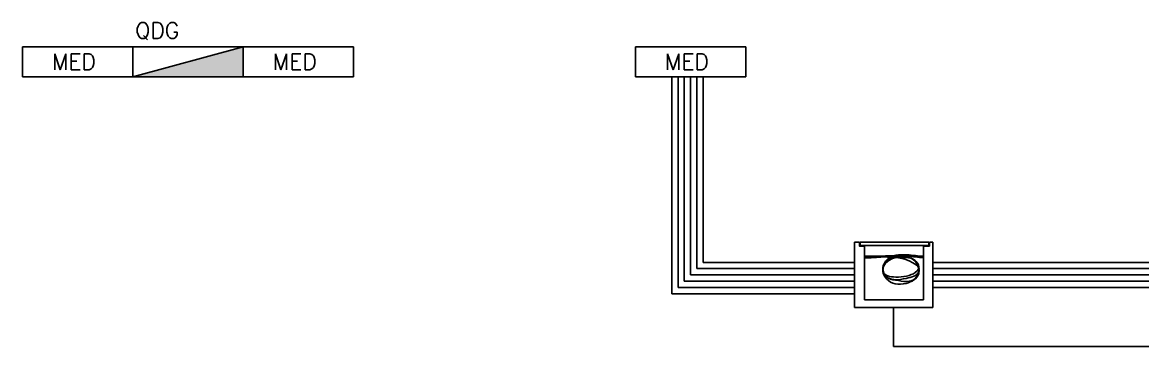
# Model space of a CAD drawing. Header units: millimetres. Extents: x 42 to 552, y 43 to 535.
# Drawn here: x 526.8 to 535.73, y 494.68 to 497.26 of the extents above; entities that cross this region are included whole.
import ezdxf
from ezdxf.enums import TextEntityAlignment as Align

# ---------------------------------------------------------------- set-up
doc = ezdxf.new("R2010")
doc.units = ezdxf.units.MM
doc.header["$LTSCALE"] = 0.75
doc.header["$MEASUREMENT"] = 0
doc.layers.add('TOMADAS', color=1, linetype='Continuous', lineweight=25)
doc.styles.add('ROMANS', font='romans.shx')

# ---------------------------------------------------------------- blocks, each defined once
blk = doc.blocks.new('A$C4C292237')
at = {"linetype": 'Continuous'}
for p, q in [((1.1, 0.573), (0, 0.573)), ((0, 0.573), (0, 0.273)), ((1.1, 0.273), (1.1, 0.573)), ((0, 0.273), (1.1, 0.273))]:
    blk.add_line(p, q, dxfattribs=at)
at = {"linetype": 'Continuous', "style": 'ROMANS'}
blk.add_text('MED', height=0.16, dxfattribs=at).set_placement((0.294, 0.345))
at = {"linetype": 'Continuous', "style": 'ROMANS', "flags": 8}
blk.add_attdef('002', text='', height=0.16, dxfattribs=at).set_placement((0.525, 0.742), align=Align.MIDDLE_CENTER)
blk.add_attdef('020', text='', height=0.16, dxfattribs=at).set_placement((0.539, 0.08), align=Align.MIDDLE_RIGHT)
blk = doc.blocks.new('A$C72fb05ed')
h = blk.add_hatch(color=1)
h.dxf.hatch_style = 1
h.paths.add_polyline_path([(0, 0.2587), (0.88, 0.2587), (0.88, 0.4987)])
at = {"layer": 'TOMADAS', "linetype": 'Continuous'}
for p, q in [((0.88, 0.4987), (0, 0.4987)), ((0, 0.4987), (0, 0.2587)), ((0, 0.2587), (0.88, 0.4987)), ((0.88, 0.2587), (0.88, 0.4987)), ((0, 0.2587), (0.88, 0.2587))]:
    blk.add_line(p, q, dxfattribs=at)
at = {"layer": 'TOMADAS', "linetype": 'Continuous', "style": 'ROMANS', "flags": 8}
blk.add_attdef('002', text='', height=0.128, dxfattribs=at).set_placement((0.4201, 0.6346), align=Align.MIDDLE_CENTER)
blk.add_attdef('020', text='', height=0.128, dxfattribs=at).set_placement((0.4315, 0.1046), align=Align.MIDDLE_RIGHT)
blk = doc.blocks.new('A$C25676E2D')
at = {"color": 7, "linetype": 'Continuous'}
for points in [[(0, 0), (0, 6.5)], [(0, 6.5), (0.33, 6.5)], [(0.33, 6.5), (0.33, 6.11)], [(0.33, 6.11), (0.94, 6.11)], [(0.39, 6.5), (7.22, 6.5)], [(0.39, 6.5), (0.39, 6.17)], [(0.39, 6.17), (7.22, 6.17)], [(0.94, 0.78), (0.94, 6.11)], [(6.78, 6.11), (7.28, 6.11), (7.28, 6.5)], [(6.78, 0.78), (6.78, 6.11)], [(7.22, 6.17), (7.22, 6.5)], [(7.28, 6.5), (7.78, 6.5)], [(7.78, 0), (7.78, 6.5)], [(0.94, 0.78), (6.78, 0.78)], [(7.78, 0), (0, 0)]]:
    blk.add_lwpolyline(points, dxfattribs=at)

msp = doc.modelspace()

# ---------------------------------------------------------------- linework, layer by layer
for p, q in [((531.9772, 495.1003), (531.9772, 496.8287)), ((532.0272, 495.1503), (532.0272, 496.8287)), ((532.0772, 495.2003), (532.0772, 496.8287)), ((532.1272, 496.8287), (532.1272, 495.2503)), ((532.1272, 495.2503), (532.1272, 496.8287)), ((532.1772, 495.3003), (532.1772, 496.8287)), ((532.2272, 495.3503), (532.2272, 496.8287)), ((533.4327, 495.3503), (532.2272, 495.3503)), ((534.058, 495.3503), (539.8516, 495.3503)), ((533.4327, 495.3003), (532.1772, 495.3003)), ((534.058, 495.3003), (539.8516, 495.3003)), ((533.4327, 495.2003), (532.0772, 495.2003)), ((533.4327, 495.2503), (532.1272, 495.2503)), ((534.058, 495.2503), (539.8516, 495.2503)), ((534.058, 495.2003), (539.8516, 495.2003)), ((533.4327, 495.1003), (531.9772, 495.1003)), ((533.4327, 495.1503), (532.0272, 495.1503)), ((534.058, 495.1503), (539.8516, 495.1503)), ((533.7453, 494.989), (533.7453, 494.6781)), ((533.7453, 494.6781), (548.0209, 494.6781))]:
    msp.add_line(p, q)
for points, knots in [([(533.9821, 495.3961), (533.9402, 495.4018), (533.8443, 495.4148), (533.6875, 495.4104), (533.636, 495.2503), (533.7724, 495.2222), (533.9201, 495.2503), (533.962, 495.3215), (533.8419, 495.4333), (533.722, 495.3919), (533.5157, 495.402)], [0.060951, 0.060951, 0.060951, 0.060951, 3.18264, 7.20266, 9.71785, 12.736991, 16.557052, 18.963776, 20.533761, 27.348764, 27.348764, 27.348764, 27.348764]), ([(533.9821, 495.3961), (533.9402, 495.4018), (533.8443, 495.4148), (533.6875, 495.4104), (533.636, 495.2503), (533.7724, 495.2222), (533.9201, 495.2503), (533.962, 495.3215), (533.8419, 495.4333), (533.722, 495.3919), (533.5157, 495.402)], [0.060951, 0.060951, 0.060951, 0.060951, 3.18264, 7.20266, 9.71785, 12.736991, 16.557052, 18.963776, 20.533761, 27.348764, 27.348764, 27.348764, 27.348764]), ([(533.5157, 495.3852), (533.6648, 495.391), (533.7614, 495.4042), (533.9192, 495.3998), (533.9706, 495.2396), (533.8342, 495.1623), (533.6866, 495.1814), (533.6446, 495.3109), (533.7638, 495.4218), (533.8823, 495.413), (533.9821, 495.3921)], [0, 0, 0, 0, 3.18264, 7.20266, 9.71785, 12.736991, 16.557052, 18.963776, 20.533761, 27.265074, 27.265074, 27.265074, 27.265074]), ([(533.5157, 495.3852), (533.6648, 495.391), (533.7614, 495.4042), (533.9192, 495.3998), (533.9706, 495.2396), (533.8342, 495.1623), (533.6866, 495.1814), (533.6446, 495.3109), (533.7638, 495.4218), (533.8823, 495.413), (533.9821, 495.3921)], [0, 0, 0, 0, 3.18264, 7.20266, 9.71785, 12.736991, 16.557052, 18.963776, 20.533761, 27.265074, 27.265074, 27.265074, 27.265074]), ([(533.9821, 495.3855), (533.9402, 495.3912), (533.8443, 495.4041), (533.6875, 495.3998), (533.636, 495.2396), (533.7724, 495.2043), (533.9201, 495.1814), (533.962, 495.3109), (533.8419, 495.3826), (533.722, 495.4128), (533.5157, 495.3914)], [0.060951, 0.060951, 0.060951, 0.060951, 3.18264, 7.20266, 9.71785, 12.736991, 16.557052, 18.963776, 20.533761, 27.348764, 27.348764, 27.348764, 27.348764]), ([(533.9821, 495.3855), (533.9402, 495.3912), (533.8443, 495.4041), (533.6875, 495.3998), (533.636, 495.2396), (533.7724, 495.2043), (533.9201, 495.1814), (533.962, 495.3109), (533.8419, 495.3826), (533.722, 495.4128), (533.5157, 495.3914)], [0.060951, 0.060951, 0.060951, 0.060951, 3.18264, 7.20266, 9.71785, 12.736991, 16.557052, 18.963776, 20.533761, 27.348764, 27.348764, 27.348764, 27.348764]), ([(533.5157, 495.3958), (533.6648, 495.4016), (533.7614, 495.3737), (533.9192, 495.4104), (533.9706, 495.2503), (533.8342, 495.2196), (533.6866, 495.192), (533.6446, 495.3215), (533.7638, 495.414), (533.8823, 495.3956), (533.9821, 495.4017)], [0, 0, 0, 0, 3.18264, 7.20266, 9.71785, 12.736991, 16.557052, 18.963776, 20.533761, 27.265074, 27.265074, 27.265074, 27.265074]), ([(533.5157, 495.3958), (533.6648, 495.4016), (533.7614, 495.3737), (533.9192, 495.4104), (533.9706, 495.2503), (533.8342, 495.2196), (533.6866, 495.192), (533.6446, 495.3215), (533.7638, 495.414), (533.8823, 495.3956), (533.9821, 495.4017)], [0, 0, 0, 0, 3.18264, 7.20266, 9.71785, 12.736991, 16.557052, 18.963776, 20.533761, 27.265074, 27.265074, 27.265074, 27.265074])]:
    msp.add_open_spline(points, degree=3, knots=knots)

# ---------------------------------------------------------------- block references
ref = msp.add_blockref('A$C72fb05ed', (527.6814, 496.57))
ref.add_attrib('002', 'QDG', dxfattribs={"layer": 'TOMADAS', "linetype": 'Continuous', "height": 0.128, "style": 'ROMANS', "flags": 8}).set_placement((527.8764, 497.2003), align=Align.MIDDLE_CENTER)
at = {"xscale": -0.08040111005248037, "yscale": 0.08040111005248037, "zscale": 0.08040111005248037}
msp.add_blockref('A$C25676E2D', (534.058, 494.989), dxfattribs=at)
msp.add_blockref('A$C25676E2D', (534.058, 494.989), dxfattribs=at)
at = {"layer": 'TOMADAS', "xscale": 0.7999999999999999, "yscale": 0.7999999999999999, "zscale": 0.7999999999999999}
for p in [(526.8014, 496.6106), (528.5614, 496.6106), (531.6872, 496.6106)]:
    msp.add_blockref('A$C4C292237', p, dxfattribs=at)

doc.saveas('drawing.dxf')
